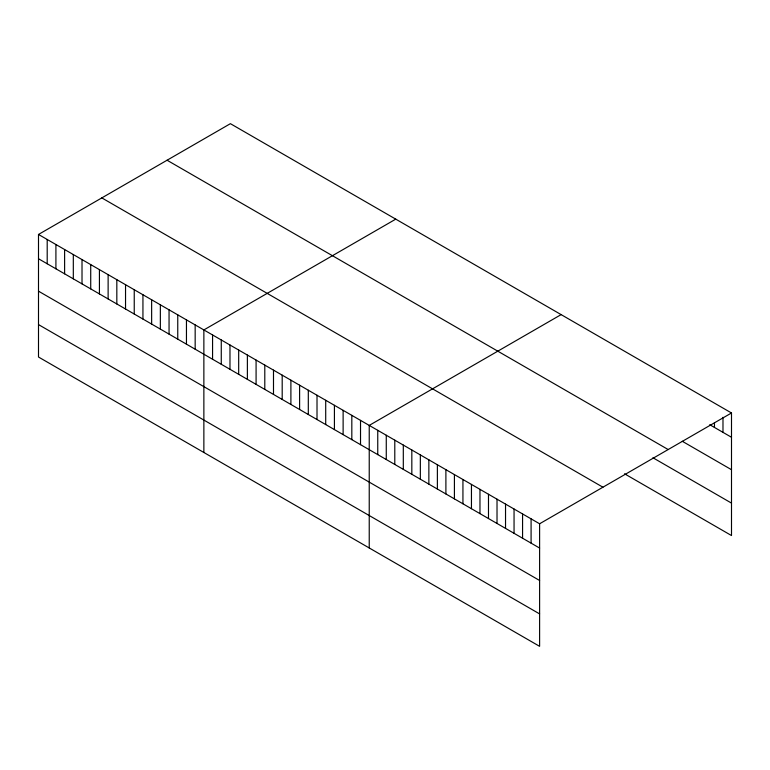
<?xml version="1.0" encoding="UTF-8"?>
<svg xmlns="http://www.w3.org/2000/svg" width="770" height="770" viewBox="0 0 770 770"><rect width="100%" height="100%" fill="white"/><g stroke="black" fill="none" stroke-linecap="round" stroke-linejoin="round"><path stroke-width="1.16" d="M38.5 234.455L539.606 523.773L539.606 646.328L38.5 357.02L38.5 234.455L230.394 123.672L731.5 412.98L731.5 535.545L624.537 473.791M395.761 219.142L203.867 329.935L203.867 452.49M561.128 314.612L369.234 425.406L369.234 547.961M539.606 523.773L731.5 412.98M709.728 424.703L731.5 437.273M682.278 441.277L731.5 469.7M167.071 160.227L668.177 449.545M652.941 457.755L731.5 503.108M101.823 197.9L602.929 487.208M38.5 258.749L539.606 548.057M38.5 291.175L539.606 580.484M38.5 324.594L539.606 613.902M722.982 417.311L722.982 432.355M714.464 422.807L714.464 427.437M531.088 518.855L531.088 543.139M522.57 513.937L522.57 538.22M514.052 509.018L514.052 533.302M505.534 504.1L505.534 528.384M497.016 499.181L497.016 523.465M488.488 494.263L488.488 518.547M479.97 489.345L479.97 513.629M471.452 484.426L471.452 508.71M462.934 479.508L462.934 503.792M454.416 474.589L454.416 498.873M445.897 469.671L445.897 493.955M437.379 464.753L437.379 489.037M428.861 459.834L428.861 484.118M420.343 454.916L420.343 479.2M411.825 449.998L411.825 474.281M403.307 445.079L403.307 469.363M394.789 440.161L394.789 464.445M386.271 435.243L386.271 459.526M377.752 430.324L377.752 454.608M360.524 420.382L360.524 444.665M351.823 415.357L351.823 439.641M343.122 410.333L343.122 434.617M334.421 405.309L334.421 429.593M325.71 400.284L325.71 424.568M317.009 395.251L317.009 419.544M308.308 390.226L308.308 414.52M299.607 385.202L299.607 409.496M290.896 380.178L290.896 404.471M282.195 375.154L282.195 399.447M273.494 370.129L273.494 394.423M264.793 365.105L264.793 389.399M256.083 360.081L256.083 384.365M247.382 355.057L247.382 379.341M238.681 350.032L238.681 374.316M229.98 345.008L229.98 369.292M221.269 339.984L221.269 364.268M212.568 334.96L212.568 359.244M195.166 324.911L195.166 349.195M186.456 319.887L186.456 344.171M177.755 314.853L177.755 339.147M169.053 309.829L169.053 334.122M160.352 304.805L160.352 329.098M151.642 299.78L151.642 324.074M142.941 294.756L142.941 319.05M134.24 289.732L134.24 314.025M125.539 284.708L125.539 309.001M116.828 279.683L116.828 303.967M108.127 274.659L108.127 298.943M99.426 269.635L99.426 293.919M90.725 264.611L90.725 288.894M82.015 259.586L82.015 283.87M73.314 254.562L73.314 278.846M64.613 249.538L64.613 273.822M55.912 244.513L55.912 268.797M47.201 239.48L47.201 263.773"/></g></svg>
